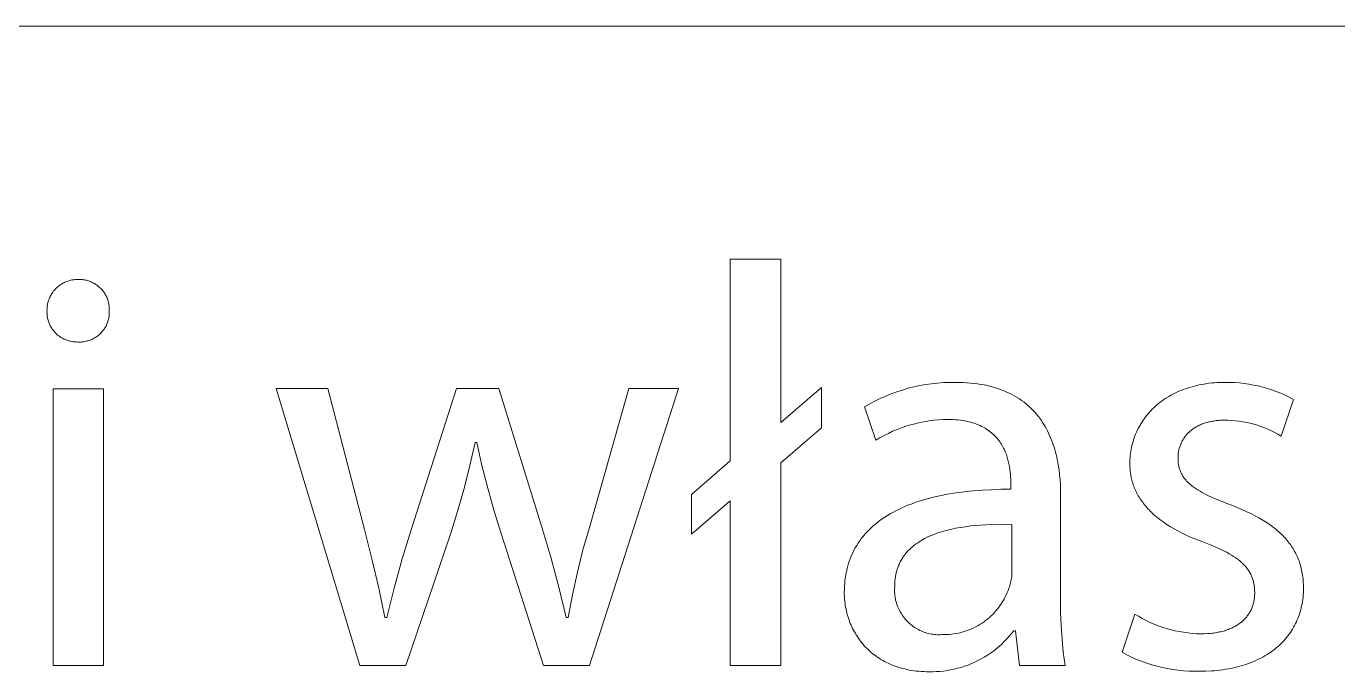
# Model space of a CAD drawing. Header units: millimetres. Extents: x -1421 to 3505, y -683 to 2759.
# Drawn here: x 2670.8 to 2783.9, y -600.8 to -545.1 of the extents above; entities that cross this region are included whole.
import ezdxf

# ---------------------------------------------------------------- set-up
doc = ezdxf.new("R2010")
doc.units = ezdxf.units.MM
doc.header["$MEASUREMENT"] = 0
doc.layers.add('Domyślny', color=7, linetype='Continuous', true_color=0x000000)

msp = doc.modelspace()

# ---------------------------------------------------------------- linework, layer by layer
at = {"layer": 'Domyślny', "color": 18, "lineweight": 15, "true_color": 0x000000}
for p, q in [((1643.61, -545.12), (3500.45, -545.12)), ((2731.52, -582.59), (2731.52, -565.22)), ((2731.52, -565.22), (2735.88, -565.22)), ((2735.88, -565.22), (2735.88, -579.3)), ((2673.7, -567.47), (2673.78, -567.42)), ((2673.78, -567.42), (2673.85, -567.37)), ((2673.85, -567.37), (2673.93, -567.32)), ((2673.93, -567.32), (2674.01, -567.28)), ((2674.01, -567.28), (2674.09, -567.24)), ((2674.09, -567.24), (2674.17, -567.2)), ((2674.17, -567.2), (2674.26, -567.16)), ((2674.26, -567.16), (2674.34, -567.13)), ((2674.34, -567.13), (2674.43, -567.1)), ((2674.43, -567.1), (2674.52, -567.07)), ((2674.52, -567.07), (2674.6, -567.04)), ((2674.6, -567.04), (2674.69, -567.02)), ((2674.69, -567.02), (2674.78, -567)), ((2674.78, -567), (2674.87, -566.99)), ((2674.87, -566.99), (2674.96, -566.98)), ((2674.96, -566.98), (2675.05, -566.97)), ((2675.05, -566.97), (2675.14, -566.96)), ((2675.14, -566.96), (2675.24, -566.96)), ((2675.24, -566.96), (2675.33, -566.96)), ((2675.33, -566.96), (2675.42, -566.96)), ((2675.42, -566.96), (2675.51, -566.96)), ((2675.51, -566.96), (2675.59, -566.96)), ((2675.59, -566.96), (2675.68, -566.97)), ((2675.68, -566.97), (2675.77, -566.98)), ((2675.77, -566.98), (2675.86, -567)), ((2675.86, -567), (2675.95, -567.01)), ((2675.95, -567.01), (2676.04, -567.03)), ((2676.04, -567.03), (2676.12, -567.05)), ((2676.12, -567.05), (2676.21, -567.08)), ((2676.21, -567.08), (2676.29, -567.11)), ((2676.29, -567.11), (2676.38, -567.14)), ((2676.38, -567.14), (2676.46, -567.18)), ((2676.46, -567.18), (2676.54, -567.21)), ((2676.54, -567.21), (2676.62, -567.25)), ((2676.62, -567.25), (2676.7, -567.3)), ((2676.7, -567.3), (2676.78, -567.34)), ((2676.78, -567.34), (2676.85, -567.39)), ((2676.85, -567.39), (2676.93, -567.44)), ((2676.93, -567.44), (2677, -567.49)), ((2672.82, -568.61), (2672.86, -568.53)), ((2672.86, -568.53), (2672.9, -568.45)), ((2672.9, -568.45), (2672.94, -568.36)), ((2672.94, -568.36), (2672.98, -568.28)), ((2672.98, -568.28), (2673.03, -568.21)), ((2673.03, -568.21), (2673.08, -568.13)), ((2673.08, -568.13), (2673.13, -568.05)), ((2673.13, -568.05), (2673.18, -567.98)), ((2673.18, -567.98), (2673.24, -567.91)), ((2673.24, -567.91), (2673.3, -567.84)), ((2673.3, -567.84), (2673.36, -567.77)), ((2673.36, -567.77), (2673.43, -567.71)), ((2673.43, -567.71), (2673.49, -567.65)), ((2673.49, -567.65), (2673.56, -567.59)), ((2673.56, -567.59), (2673.63, -567.53)), ((2673.63, -567.53), (2673.7, -567.47)), ((2677, -567.49), (2677.07, -567.55)), ((2677.07, -567.55), (2677.14, -567.61)), ((2677.14, -567.61), (2677.2, -567.67)), ((2677.2, -567.67), (2677.27, -567.73)), ((2677.27, -567.73), (2677.33, -567.8)), ((2677.33, -567.8), (2677.39, -567.86)), ((2677.39, -567.86), (2677.44, -567.93)), ((2677.44, -567.93), (2677.5, -568)), ((2677.5, -568), (2677.55, -568.08)), ((2677.55, -568.08), (2677.6, -568.15)), ((2677.6, -568.15), (2677.65, -568.23)), ((2677.65, -568.23), (2677.69, -568.3)), ((2677.69, -568.3), (2677.73, -568.38)), ((2677.73, -568.38), (2677.77, -568.46)), ((2677.77, -568.46), (2677.81, -568.55)), ((2677.81, -568.55), (2677.84, -568.63)), ((2672.63, -569.59), (2672.64, -569.5)), ((2672.64, -569.68), (2672.63, -569.59)), ((2672.63, -569.77), (2672.64, -569.68)), ((2672.64, -569.41), (2672.65, -569.32)), ((2672.64, -569.5), (2672.64, -569.41)), ((2672.65, -569.32), (2672.66, -569.23)), ((2672.66, -569.23), (2672.67, -569.14)), ((2672.67, -569.14), (2672.69, -569.05)), ((2672.69, -569.05), (2672.71, -568.96)), ((2672.71, -568.96), (2672.73, -568.87)), ((2672.73, -568.87), (2672.76, -568.78)), ((2672.76, -568.78), (2672.79, -568.7)), ((2672.79, -568.7), (2672.82, -568.61)), ((2677.84, -568.63), (2677.87, -568.71)), ((2677.87, -568.71), (2677.9, -568.8)), ((2677.9, -568.8), (2677.92, -568.89)), ((2677.92, -568.89), (2677.94, -568.97)), ((2677.94, -568.97), (2677.96, -569.06)), ((2677.96, -569.06), (2677.97, -569.15)), ((2677.97, -569.15), (2677.99, -569.24)), ((2677.99, -569.24), (2678, -569.33)), ((2678, -569.33), (2678, -569.42)), ((2678, -569.42), (2678, -569.5)), ((2678, -569.5), (2678, -569.59)), ((2678, -569.59), (2678, -569.68)), ((2678, -569.68), (2678, -569.77)), ((2672.64, -569.86), (2672.63, -569.77)), ((2672.64, -569.95), (2672.64, -569.86)), ((2672.65, -570.04), (2672.64, -569.95)), ((2672.66, -570.12), (2672.65, -570.04)), ((2672.67, -570.21), (2672.66, -570.12)), ((2672.69, -570.3), (2672.67, -570.21)), ((2672.71, -570.38), (2672.69, -570.3)), ((2672.73, -570.47), (2672.71, -570.38)), ((2672.75, -570.55), (2672.73, -570.47)), ((2672.78, -570.64), (2672.75, -570.55)), ((2672.81, -570.72), (2672.78, -570.64)), ((2672.85, -570.8), (2672.81, -570.72)), ((2672.88, -570.88), (2672.85, -570.8)), ((2677.79, -570.81), (2677.75, -570.89)), ((2677.82, -570.72), (2677.79, -570.81)), ((2677.86, -570.64), (2677.82, -570.72)), ((2677.88, -570.56), (2677.86, -570.64)), ((2677.91, -570.47), (2677.88, -570.56)), ((2677.93, -570.39), (2677.91, -570.47)), ((2677.95, -570.3), (2677.93, -570.39)), ((2677.97, -570.21), (2677.95, -570.3)), ((2677.98, -570.13), (2677.97, -570.21)), ((2677.99, -570.04), (2677.98, -570.13)), ((2678, -569.95), (2677.99, -570.04)), ((2678, -569.77), (2678, -569.86)), ((2678, -569.86), (2678, -569.95)), ((2672.92, -570.96), (2672.88, -570.88)), ((2672.97, -571.04), (2672.92, -570.96)), ((2673.01, -571.12), (2672.97, -571.04)), ((2673.06, -571.19), (2673.01, -571.12)), ((2673.11, -571.26), (2673.06, -571.19)), ((2673.16, -571.33), (2673.11, -571.26)), ((2673.22, -571.4), (2673.16, -571.33)), ((2673.27, -571.47), (2673.22, -571.4)), ((2673.33, -571.54), (2673.27, -571.47)), ((2673.39, -571.6), (2673.33, -571.54)), ((2673.46, -571.66), (2673.39, -571.6)), ((2673.52, -571.72), (2673.46, -571.66)), ((2673.59, -571.78), (2673.52, -571.72)), ((2673.66, -571.83), (2673.59, -571.78)), ((2673.73, -571.88), (2673.66, -571.83)), ((2673.81, -571.93), (2673.73, -571.88)), ((2673.88, -571.98), (2673.81, -571.93)), ((2673.96, -572.02), (2673.88, -571.98)), ((2676.76, -571.99), (2676.68, -572.03)), ((2676.83, -571.94), (2676.76, -571.99)), ((2676.91, -571.89), (2676.83, -571.94)), ((2676.98, -571.84), (2676.91, -571.89)), ((2677.05, -571.78), (2676.98, -571.84)), ((2677.11, -571.73), (2677.05, -571.78)), ((2677.18, -571.67), (2677.11, -571.73)), ((2677.24, -571.61), (2677.18, -571.67)), ((2677.31, -571.54), (2677.24, -571.61)), ((2677.37, -571.48), (2677.31, -571.54)), ((2677.42, -571.41), (2677.37, -571.48)), ((2677.48, -571.34), (2677.42, -571.41)), ((2677.53, -571.27), (2677.48, -571.34)), ((2677.58, -571.2), (2677.53, -571.27)), ((2677.63, -571.12), (2677.58, -571.2)), ((2677.67, -571.04), (2677.63, -571.12)), ((2677.72, -570.97), (2677.67, -571.04)), ((2677.75, -570.89), (2677.72, -570.97)), ((2674.04, -572.06), (2673.96, -572.02)), ((2674.11, -572.1), (2674.04, -572.06)), ((2674.2, -572.14), (2674.11, -572.1)), ((2674.28, -572.17), (2674.2, -572.14)), ((2674.36, -572.2), (2674.28, -572.17)), ((2674.44, -572.23), (2674.36, -572.2)), ((2674.53, -572.25), (2674.44, -572.23)), ((2674.61, -572.27), (2674.53, -572.25)), ((2674.7, -572.29), (2674.61, -572.27)), ((2674.79, -572.31), (2674.7, -572.29)), ((2674.88, -572.32), (2674.79, -572.31)), ((2674.96, -572.33), (2674.88, -572.32)), ((2675.05, -572.34), (2674.96, -572.33)), ((2675.14, -572.34), (2675.05, -572.34)), ((2675.23, -572.34), (2675.14, -572.34)), ((2675.32, -572.35), (2675.23, -572.34)), ((2675.41, -572.35), (2675.32, -572.35)), ((2675.49, -572.35), (2675.41, -572.35)), ((2675.58, -572.35), (2675.49, -572.35)), ((2675.67, -572.34), (2675.58, -572.35)), ((2675.76, -572.33), (2675.67, -572.34)), ((2675.85, -572.32), (2675.76, -572.33)), ((2675.93, -572.3), (2675.85, -572.32)), ((2676.02, -572.28), (2675.93, -572.3)), ((2676.11, -572.26), (2676.02, -572.28)), ((2676.19, -572.24), (2676.11, -572.26)), ((2676.28, -572.21), (2676.19, -572.24)), ((2676.36, -572.18), (2676.28, -572.21)), ((2676.44, -572.15), (2676.36, -572.18)), ((2676.52, -572.11), (2676.44, -572.15)), ((2676.6, -572.07), (2676.52, -572.11)), ((2676.68, -572.03), (2676.6, -572.07)), ((2673.16, -576.38), (2677.51, -576.38)), ((2673.16, -600.24), (2673.16, -576.38)), ((2677.51, -576.38), (2677.51, -600.24)), ((2699.61, -600.24), (2692.39, -576.37)), ((2692.39, -576.37), (2696.84, -576.37)), ((2696.84, -576.37), (2699.99, -588.51)), ((2704.02, -588.55), (2707.94, -576.37)), ((2707.94, -576.37), (2711.59, -576.37)), ((2711.59, -576.37), (2715.28, -588.32)), ((2719.38, -588.35), (2722.77, -576.37)), ((2727.07, -576.37), (2719.38, -600.24)), ((2722.77, -576.37), (2727.07, -576.37)), ((2735.88, -579.3), (2739.38, -576.28)), ((2739.38, -576.28), (2739.38, -579.74)), ((2745.88, -576.64), (2746.37, -576.49)), ((2746.37, -576.49), (2746.86, -576.34)), ((2746.86, -576.34), (2747.36, -576.22)), ((2747.36, -576.22), (2747.86, -576.11)), ((2747.86, -576.11), (2748.37, -576.02)), ((2748.37, -576.02), (2748.88, -575.95)), ((2748.88, -575.95), (2749.39, -575.89)), ((2749.39, -575.89), (2749.9, -575.85)), ((2749.9, -575.85), (2750.42, -575.83)), ((2750.42, -575.83), (2750.93, -575.83)), ((2750.93, -575.83), (2751.27, -575.83)), ((2751.27, -575.83), (2751.6, -575.85)), ((2751.6, -575.85), (2751.92, -575.86)), ((2751.92, -575.86), (2752.23, -575.89)), ((2752.23, -575.89), (2752.54, -575.92)), ((2752.54, -575.92), (2752.84, -575.96)), ((2752.84, -575.96), (2753.13, -576)), ((2753.13, -576), (2753.41, -576.05)), ((2753.41, -576.05), (2753.69, -576.11)), ((2753.69, -576.11), (2753.96, -576.18)), ((2753.96, -576.18), (2754.22, -576.25)), ((2754.22, -576.25), (2754.47, -576.32)), ((2754.47, -576.32), (2754.72, -576.41)), ((2754.72, -576.41), (2754.96, -576.49)), ((2754.96, -576.49), (2755.19, -576.59)), ((2770.37, -576.53), (2770.56, -576.45)), ((2770.56, -576.45), (2770.75, -576.38)), ((2770.75, -576.38), (2770.94, -576.32)), ((2770.94, -576.32), (2771.13, -576.26)), ((2771.13, -576.26), (2771.33, -576.2)), ((2771.33, -576.2), (2771.53, -576.15)), ((2771.53, -576.15), (2771.74, -576.1)), ((2771.74, -576.1), (2771.95, -576.05)), ((2771.95, -576.05), (2772.16, -576.01)), ((2772.16, -576.01), (2772.37, -575.97)), ((2772.37, -575.97), (2772.59, -575.94)), ((2772.59, -575.94), (2772.81, -575.91)), ((2772.81, -575.91), (2773.03, -575.88)), ((2773.03, -575.88), (2773.26, -575.86)), ((2773.26, -575.86), (2773.49, -575.85)), ((2773.49, -575.85), (2773.72, -575.84)), ((2773.72, -575.84), (2773.96, -575.83)), ((2773.96, -575.83), (2774.2, -575.83)), ((2774.2, -575.83), (2774.61, -575.83)), ((2774.61, -575.83), (2775.02, -575.85)), ((2775.02, -575.85), (2775.42, -575.88)), ((2775.42, -575.88), (2775.83, -575.93)), ((2775.83, -575.93), (2776.23, -575.98)), ((2776.23, -575.98), (2776.63, -576.06)), ((2776.63, -576.06), (2777.03, -576.14)), ((2777.03, -576.14), (2777.43, -576.24)), ((2777.43, -576.24), (2777.82, -576.36)), ((2777.82, -576.36), (2778.21, -576.48)), ((2778.21, -576.48), (2778.59, -576.62)), ((2743.54, -577.69), (2743.99, -577.45)), ((2743.99, -577.45), (2744.45, -577.22)), ((2744.45, -577.22), (2744.92, -577.01)), ((2744.92, -577.01), (2745.4, -576.82)), ((2745.4, -576.82), (2745.88, -576.64)), ((2755.19, -576.59), (2755.42, -576.69)), ((2755.42, -576.69), (2755.64, -576.79)), ((2755.64, -576.79), (2755.85, -576.9)), ((2755.85, -576.9), (2756.06, -577.01)), ((2756.06, -577.01), (2756.26, -577.13)), ((2756.26, -577.13), (2756.46, -577.26)), ((2756.46, -577.26), (2756.64, -577.39)), ((2756.64, -577.39), (2756.83, -577.52)), ((2756.83, -577.52), (2757, -577.66)), ((2768.43, -577.66), (2768.57, -577.55)), ((2768.57, -577.55), (2768.72, -577.44)), ((2768.72, -577.44), (2768.87, -577.34)), ((2768.87, -577.34), (2769.02, -577.23)), ((2769.02, -577.23), (2769.18, -577.13)), ((2769.18, -577.13), (2769.34, -577.04)), ((2769.34, -577.04), (2769.5, -576.94)), ((2769.5, -576.94), (2769.67, -576.85)), ((2769.67, -576.85), (2769.84, -576.77)), ((2769.84, -576.77), (2770.02, -576.68)), ((2770.02, -576.68), (2770.19, -576.6)), ((2770.19, -576.6), (2770.37, -576.53)), ((2778.59, -576.62), (2778.97, -576.77)), ((2778.97, -576.77), (2779.34, -576.94)), ((2780.07, -577.3), (2779.01, -580.47)), ((2779.34, -576.94), (2779.71, -577.11)), ((2779.71, -577.11), (2780.07, -577.3)), ((2743.09, -577.95), (2743.54, -577.69)), ((2744.07, -580.82), (2743.09, -577.95)), ((2757, -577.66), (2757.17, -577.81)), ((2757.17, -577.81), (2757.33, -577.95)), ((2757.33, -577.95), (2757.49, -578.1)), ((2757.49, -578.1), (2757.64, -578.26)), ((2757.64, -578.26), (2757.79, -578.42)), ((2757.79, -578.42), (2757.93, -578.58)), ((2757.93, -578.58), (2758.07, -578.75)), ((2758.07, -578.75), (2758.2, -578.92)), ((2767.32, -578.8), (2767.43, -578.66)), ((2767.43, -578.66), (2767.54, -578.53)), ((2767.54, -578.53), (2767.66, -578.4)), ((2767.66, -578.4), (2767.78, -578.27)), ((2767.78, -578.27), (2767.9, -578.14)), ((2767.9, -578.14), (2768.03, -578.02)), ((2768.03, -578.02), (2768.16, -577.9)), ((2768.16, -577.9), (2768.29, -577.78)), ((2768.29, -577.78), (2768.43, -577.66)), ((2739.38, -579.74), (2735.88, -582.76)), ((2745.9, -579.89), (2745.52, -580.05)), ((2746.28, -579.75), (2745.9, -579.89)), ((2746.67, -579.61), (2746.28, -579.75)), ((2747.06, -579.49), (2746.67, -579.61)), ((2747.45, -579.39), (2747.06, -579.49)), ((2747.85, -579.29), (2747.45, -579.39)), ((2748.25, -579.22), (2747.85, -579.29)), ((2748.66, -579.15), (2748.25, -579.22)), ((2749.07, -579.1), (2748.66, -579.15)), ((2749.47, -579.06), (2749.07, -579.1)), ((2749.88, -579.04), (2749.47, -579.06)), ((2750.29, -579.03), (2749.88, -579.04)), ((2750.52, -579.03), (2750.29, -579.03)), ((2750.74, -579.04), (2750.52, -579.03)), ((2750.95, -579.05), (2750.74, -579.04)), ((2751.15, -579.07), (2750.95, -579.05)), ((2751.36, -579.09), (2751.15, -579.07)), ((2751.55, -579.12), (2751.36, -579.09)), ((2751.74, -579.15), (2751.55, -579.12)), ((2751.92, -579.19), (2751.74, -579.15)), ((2752.1, -579.23), (2751.92, -579.19)), ((2752.27, -579.27), (2752.1, -579.23)), ((2752.44, -579.32), (2752.27, -579.27)), ((2752.6, -579.37), (2752.44, -579.32)), ((2752.76, -579.43), (2752.6, -579.37)), ((2752.91, -579.49), (2752.76, -579.43)), ((2753.05, -579.55), (2752.91, -579.49)), ((2753.19, -579.62), (2753.05, -579.55)), ((2753.33, -579.69), (2753.19, -579.62)), ((2753.46, -579.76), (2753.33, -579.69)), ((2753.58, -579.84), (2753.46, -579.76)), ((2753.71, -579.92), (2753.58, -579.84)), ((2758.2, -578.92), (2758.32, -579.1)), ((2758.32, -579.1), (2758.44, -579.28)), ((2758.44, -579.28), (2758.56, -579.46)), ((2758.56, -579.46), (2758.66, -579.64)), ((2758.66, -579.64), (2758.77, -579.83)), ((2758.77, -579.83), (2758.87, -580.02)), ((2766.6, -579.97), (2766.68, -579.82)), ((2766.68, -579.82), (2766.76, -579.67)), ((2766.76, -579.67), (2766.84, -579.52)), ((2766.84, -579.52), (2766.93, -579.37)), ((2766.93, -579.37), (2767.02, -579.22)), ((2767.02, -579.22), (2767.12, -579.08)), ((2767.12, -579.08), (2767.22, -578.94)), ((2767.22, -578.94), (2767.32, -578.8)), ((2771.34, -579.89), (2771.27, -579.94)), ((2771.41, -579.84), (2771.34, -579.89)), ((2771.48, -579.79), (2771.41, -579.84)), ((2771.56, -579.74), (2771.48, -579.79)), ((2771.63, -579.7), (2771.56, -579.74)), ((2771.71, -579.65), (2771.63, -579.7)), ((2771.79, -579.61), (2771.71, -579.65)), ((2771.87, -579.57), (2771.79, -579.61)), ((2771.95, -579.53), (2771.87, -579.57)), ((2772.04, -579.49), (2771.95, -579.53)), ((2772.12, -579.45), (2772.04, -579.49)), ((2772.21, -579.41), (2772.12, -579.45)), ((2772.3, -579.38), (2772.21, -579.41)), ((2772.39, -579.35), (2772.3, -579.38)), ((2772.49, -579.32), (2772.39, -579.35)), ((2772.58, -579.29), (2772.49, -579.32)), ((2772.68, -579.26), (2772.58, -579.29)), ((2772.78, -579.24), (2772.68, -579.26)), ((2772.88, -579.22), (2772.78, -579.24)), ((2772.98, -579.19), (2772.88, -579.22)), ((2773.09, -579.17), (2772.98, -579.19)), ((2773.19, -579.16), (2773.09, -579.17)), ((2773.3, -579.14), (2773.19, -579.16)), ((2773.41, -579.13), (2773.3, -579.14)), ((2773.52, -579.12), (2773.41, -579.13)), ((2773.63, -579.11), (2773.52, -579.12)), ((2773.75, -579.1), (2773.63, -579.11)), ((2773.86, -579.09), (2773.75, -579.1)), ((2773.98, -579.09), (2773.86, -579.09)), ((2774.1, -579.09), (2773.98, -579.09)), ((2774.42, -579.1), (2774.1, -579.09)), ((2774.75, -579.11), (2774.42, -579.1)), ((2775.07, -579.14), (2774.75, -579.11)), ((2775.39, -579.18), (2775.07, -579.14)), ((2775.71, -579.22), (2775.39, -579.18)), ((2776.02, -579.28), (2775.71, -579.22)), ((2776.34, -579.36), (2776.02, -579.28)), ((2776.65, -579.44), (2776.34, -579.36)), ((2776.96, -579.53), (2776.65, -579.44)), ((2777.26, -579.63), (2776.96, -579.53)), ((2777.57, -579.75), (2777.26, -579.63)), ((2777.86, -579.87), (2777.57, -579.75)), ((2778.16, -580.01), (2777.86, -579.87)), ((2709.55, -581.02), (2709.09, -583.01)), ((2709.67, -581.02), (2709.55, -581.02)), ((2710.12, -583), (2709.67, -581.02)), ((2744.43, -580.61), (2744.07, -580.82)), ((2744.78, -580.41), (2744.43, -580.61)), ((2745.15, -580.23), (2744.78, -580.41)), ((2745.52, -580.05), (2745.15, -580.23)), ((2753.82, -580), (2753.71, -579.92)), ((2753.93, -580.08), (2753.82, -580)), ((2754.04, -580.17), (2753.93, -580.08)), ((2754.14, -580.26), (2754.04, -580.17)), ((2754.24, -580.35), (2754.14, -580.26)), ((2754.34, -580.45), (2754.24, -580.35)), ((2754.43, -580.54), (2754.34, -580.45)), ((2754.52, -580.64), (2754.43, -580.54)), ((2754.6, -580.74), (2754.52, -580.64)), ((2754.68, -580.85), (2754.6, -580.74)), ((2754.75, -580.95), (2754.68, -580.85)), ((2754.82, -581.06), (2754.75, -580.95)), ((2758.87, -580.02), (2758.96, -580.21)), ((2758.96, -580.21), (2759.05, -580.41)), ((2759.05, -580.41), (2759.14, -580.61)), ((2759.14, -580.61), (2759.22, -580.81)), ((2759.22, -580.81), (2759.29, -581.01)), ((2759.29, -581.01), (2759.36, -581.22)), ((2766.19, -581.11), (2766.24, -580.94)), ((2766.24, -580.94), (2766.29, -580.77)), ((2766.29, -580.77), (2766.34, -580.61)), ((2766.34, -580.61), (2766.4, -580.45)), ((2766.4, -580.45), (2766.46, -580.29)), ((2766.46, -580.29), (2766.53, -580.13)), ((2766.53, -580.13), (2766.6, -579.97)), ((2770.41, -581.01), (2770.38, -581.08)), ((2770.45, -580.94), (2770.41, -581.01)), ((2770.48, -580.87), (2770.45, -580.94)), ((2770.52, -580.8), (2770.48, -580.87)), ((2770.56, -580.73), (2770.52, -580.8)), ((2770.61, -580.66), (2770.56, -580.73)), ((2770.65, -580.6), (2770.61, -580.66)), ((2770.7, -580.53), (2770.65, -580.6)), ((2770.75, -580.47), (2770.7, -580.53)), ((2770.8, -580.4), (2770.75, -580.47)), ((2770.85, -580.34), (2770.8, -580.4)), ((2770.91, -580.28), (2770.85, -580.34)), ((2770.96, -580.22), (2770.91, -580.28)), ((2771.02, -580.16), (2770.96, -580.22)), ((2771.08, -580.11), (2771.02, -580.16)), ((2771.14, -580.05), (2771.08, -580.11)), ((2771.21, -580), (2771.14, -580.05)), ((2771.27, -579.94), (2771.21, -580)), ((2778.45, -580.15), (2778.16, -580.01)), ((2778.73, -580.3), (2778.45, -580.15)), ((2779.01, -580.47), (2778.73, -580.3)), ((2754.89, -581.16), (2754.82, -581.06)), ((2754.96, -581.27), (2754.89, -581.16)), ((2755.02, -581.38), (2754.96, -581.27)), ((2755.08, -581.49), (2755.02, -581.38)), ((2755.13, -581.6), (2755.08, -581.49)), ((2755.18, -581.72), (2755.13, -581.6)), ((2755.23, -581.83), (2755.18, -581.72)), ((2755.28, -581.94), (2755.23, -581.83)), ((2755.32, -582.06), (2755.28, -581.94)), ((2755.36, -582.17), (2755.32, -582.06)), ((2759.36, -581.22), (2759.43, -581.43)), ((2759.43, -581.43), (2759.5, -581.63)), ((2759.5, -581.63), (2759.55, -581.85)), ((2759.55, -581.85), (2759.61, -582.06)), ((2759.61, -582.06), (2759.66, -582.27)), ((2765.99, -582.31), (2766, -582.14)), ((2766, -582.14), (2766.02, -581.96)), ((2766.02, -581.96), (2766.05, -581.79)), ((2766.05, -581.79), (2766.08, -581.61)), ((2766.08, -581.61), (2766.11, -581.44)), ((2766.11, -581.44), (2766.15, -581.27)), ((2766.15, -581.27), (2766.19, -581.11)), ((2770.13, -582.09), (2770.12, -582.17)), ((2770.14, -581.93), (2770.13, -582.01)), ((2770.13, -582.01), (2770.13, -582.09)), ((2770.15, -581.85), (2770.14, -581.93)), ((2770.17, -581.77), (2770.15, -581.85)), ((2770.18, -581.69), (2770.17, -581.77)), ((2770.2, -581.61), (2770.18, -581.69)), ((2770.22, -581.53), (2770.2, -581.61)), ((2770.24, -581.46), (2770.22, -581.53)), ((2770.26, -581.38), (2770.24, -581.46)), ((2770.29, -581.31), (2770.26, -581.38)), ((2770.32, -581.23), (2770.29, -581.31)), ((2770.35, -581.16), (2770.32, -581.23)), ((2770.38, -581.08), (2770.35, -581.16)), ((2709.09, -583.01), (2708.58, -584.99)), ((2710.62, -584.96), (2710.12, -583)), ((2728.17, -585.51), (2731.52, -582.59)), ((2735.88, -582.76), (2735.88, -600.24)), ((2755.4, -582.29), (2755.36, -582.17)), ((2755.43, -582.4), (2755.4, -582.29)), ((2755.46, -582.52), (2755.43, -582.4)), ((2755.49, -582.63), (2755.46, -582.52)), ((2755.52, -582.75), (2755.49, -582.63)), ((2755.54, -582.86), (2755.52, -582.75)), ((2755.59, -583.09), (2755.54, -582.86)), ((2755.62, -583.32), (2755.59, -583.09)), ((2759.66, -582.27), (2759.71, -582.49)), ((2759.71, -582.49), (2759.75, -582.71)), ((2759.75, -582.71), (2759.79, -582.93)), ((2759.79, -582.93), (2759.86, -583.37)), ((2765.97, -582.49), (2765.99, -582.31)), ((2765.97, -582.67), (2765.97, -582.49)), ((2765.97, -582.85), (2765.97, -582.67)), ((2765.97, -582.98), (2765.97, -582.85)), ((2765.97, -583.11), (2765.97, -582.98)), ((2765.98, -583.24), (2765.97, -583.11)), ((2765.99, -583.38), (2765.98, -583.24)), ((2770.12, -582.17), (2770.12, -582.26)), ((2770.12, -582.26), (2770.12, -582.34)), ((2770.12, -582.34), (2770.12, -582.43)), ((2770.12, -582.43), (2770.12, -582.52)), ((2770.12, -582.52), (2770.13, -582.61)), ((2770.13, -582.61), (2770.13, -582.7)), ((2770.13, -582.7), (2770.14, -582.78)), ((2770.14, -582.78), (2770.15, -582.87)), ((2770.15, -582.87), (2770.17, -582.95)), ((2770.17, -582.95), (2770.18, -583.03)), ((2770.18, -583.03), (2770.2, -583.11)), ((2770.2, -583.11), (2770.22, -583.19)), ((2770.22, -583.19), (2770.24, -583.27)), ((2770.24, -583.27), (2770.27, -583.35)), ((2755.65, -583.54), (2755.62, -583.32)), ((2755.67, -583.76), (2755.65, -583.54)), ((2755.69, -583.97), (2755.67, -583.76)), ((2755.7, -584.17), (2755.69, -583.97)), ((2755.7, -584.37), (2755.7, -584.17)), ((2755.7, -584.56), (2755.7, -584.37)), ((2759.86, -583.37), (2759.91, -583.81)), ((2759.91, -583.81), (2759.95, -584.26)), ((2759.95, -584.26), (2759.98, -584.71)), ((2766, -583.51), (2765.99, -583.38)), ((2766.02, -583.64), (2766, -583.51)), ((2766.04, -583.77), (2766.02, -583.64)), ((2766.06, -583.89), (2766.04, -583.77)), ((2766.09, -584.02), (2766.06, -583.89)), ((2766.12, -584.15), (2766.09, -584.02)), ((2766.15, -584.27), (2766.12, -584.15)), ((2766.18, -584.4), (2766.15, -584.27)), ((2766.22, -584.52), (2766.18, -584.4)), ((2770.27, -583.35), (2770.29, -583.42)), ((2770.29, -583.42), (2770.32, -583.5)), ((2770.32, -583.5), (2770.35, -583.57)), ((2770.35, -583.57), (2770.38, -583.64)), ((2770.38, -583.64), (2770.42, -583.71)), ((2770.42, -583.71), (2770.46, -583.78)), ((2770.46, -583.78), (2770.5, -583.85)), ((2770.5, -583.85), (2770.54, -583.92)), ((2770.54, -583.92), (2770.58, -583.99)), ((2770.58, -583.99), (2770.63, -584.05)), ((2770.63, -584.05), (2770.68, -584.12)), ((2770.68, -584.12), (2770.73, -584.18)), ((2770.73, -584.18), (2770.78, -584.24)), ((2770.78, -584.24), (2770.83, -584.31)), ((2770.83, -584.31), (2770.89, -584.37)), ((2770.89, -584.37), (2770.95, -584.43)), ((2708.58, -584.99), (2708.02, -586.96)), ((2711.18, -586.92), (2710.62, -584.96)), ((2728.17, -588.91), (2728.17, -585.51)), ((2749.57, -585.61), (2750.25, -585.47)), ((2750.25, -585.47), (2750.96, -585.36)), ((2750.96, -585.36), (2751.69, -585.26)), ((2751.69, -585.26), (2752.44, -585.18)), ((2752.44, -585.18), (2753.22, -585.12)), ((2753.22, -585.12), (2754.02, -585.08)), ((2754.02, -585.08), (2754.85, -585.05)), ((2754.85, -585.05), (2755.7, -585.05)), ((2755.7, -585.05), (2755.7, -584.56)), ((2759.98, -584.71), (2760, -585.16)), ((2760, -585.16), (2760, -585.61)), ((2766.26, -584.65), (2766.22, -584.52)), ((2766.3, -584.77), (2766.26, -584.65)), ((2766.35, -584.89), (2766.3, -584.77)), ((2766.4, -585.01), (2766.35, -584.89)), ((2766.45, -585.13), (2766.4, -585.01)), ((2766.51, -585.25), (2766.45, -585.13)), ((2766.57, -585.37), (2766.51, -585.25)), ((2766.63, -585.49), (2766.57, -585.37)), ((2766.69, -585.6), (2766.63, -585.49)), ((2770.95, -584.43), (2771.01, -584.49)), ((2771.01, -584.49), (2771.08, -584.55)), ((2771.08, -584.55), (2771.14, -584.61)), ((2771.14, -584.61), (2771.21, -584.67)), ((2771.21, -584.67), (2771.28, -584.72)), ((2771.28, -584.72), (2771.35, -584.78)), ((2771.35, -584.78), (2771.43, -584.84)), ((2771.43, -584.84), (2771.51, -584.89)), ((2771.51, -584.89), (2771.67, -585)), ((2771.67, -585), (2771.84, -585.11)), ((2771.84, -585.11), (2772.02, -585.22)), ((2772.02, -585.22), (2772.21, -585.33)), ((2772.21, -585.33), (2772.41, -585.43)), ((2772.41, -585.43), (2772.62, -585.54)), ((2772.62, -585.54), (2773.07, -585.75)), ((2731.52, -586.05), (2728.17, -588.91)), ((2731.52, -600.24), (2731.52, -586.05)), ((2746.04, -586.78), (2746.3, -586.66)), ((2746.3, -586.66), (2746.56, -586.54)), ((2746.56, -586.54), (2746.83, -586.43)), ((2746.83, -586.43), (2747.11, -586.32)), ((2747.11, -586.32), (2747.4, -586.21)), ((2747.4, -586.21), (2747.69, -586.11)), ((2747.69, -586.11), (2747.99, -586.02)), ((2747.99, -586.02), (2748.29, -585.93)), ((2748.29, -585.93), (2748.6, -585.84)), ((2748.6, -585.84), (2748.92, -585.76)), ((2748.92, -585.76), (2749.57, -585.61)), ((2760, -585.61), (2760, -594.53)), ((2766.76, -585.72), (2766.69, -585.6)), ((2766.83, -585.83), (2766.76, -585.72)), ((2766.91, -585.95), (2766.83, -585.83)), ((2766.99, -586.06), (2766.91, -585.95)), ((2767.07, -586.17), (2766.99, -586.06)), ((2767.15, -586.28), (2767.07, -586.17)), ((2767.24, -586.39), (2767.15, -586.28)), ((2767.33, -586.5), (2767.24, -586.39)), ((2767.42, -586.61), (2767.33, -586.5)), ((2767.52, -586.72), (2767.42, -586.61)), ((2773.07, -585.75), (2773.55, -585.96)), ((2773.55, -585.96), (2774.64, -586.39)), ((2774.64, -586.39), (2775.03, -586.54)), ((2775.03, -586.54), (2775.4, -586.69)), ((2708.02, -586.96), (2707.4, -588.91)), ((2711.78, -588.86), (2711.18, -586.92)), ((2744.21, -587.91), (2744.42, -587.75)), ((2744.42, -587.75), (2744.63, -587.6)), ((2744.63, -587.6), (2744.85, -587.45)), ((2744.85, -587.45), (2745.07, -587.31)), ((2745.07, -587.31), (2745.3, -587.17)), ((2745.3, -587.17), (2745.54, -587.04)), ((2745.54, -587.04), (2745.79, -586.91)), ((2745.79, -586.91), (2746.04, -586.78)), ((2767.62, -586.82), (2767.52, -586.72)), ((2767.72, -586.93), (2767.62, -586.82)), ((2767.82, -587.03), (2767.72, -586.93)), ((2767.93, -587.13), (2767.82, -587.03)), ((2768.04, -587.24), (2767.93, -587.13)), ((2768.16, -587.34), (2768.04, -587.24)), ((2768.28, -587.44), (2768.16, -587.34)), ((2768.4, -587.54), (2768.28, -587.44)), ((2768.65, -587.73), (2768.4, -587.54)), ((2768.91, -587.92), (2768.65, -587.73)), ((2775.4, -586.69), (2775.76, -586.85)), ((2775.76, -586.85), (2776.1, -587.01)), ((2776.1, -587.01), (2776.44, -587.17)), ((2776.44, -587.17), (2776.76, -587.33)), ((2776.76, -587.33), (2777.08, -587.5)), ((2777.08, -587.5), (2777.38, -587.68)), ((2777.38, -587.68), (2777.66, -587.86)), ((2699.99, -588.51), (2700.64, -591.03)), ((2703.26, -591.05), (2704.02, -588.55)), ((2707.4, -588.91), (2703.55, -600.24)), ((2715.44, -600.24), (2711.78, -588.86)), ((2715.28, -588.32), (2716.06, -590.89)), ((2718.83, -590.27), (2719.38, -588.35)), ((2742.97, -589.12), (2743.13, -588.93)), ((2743.13, -588.93), (2743.29, -588.75)), ((2743.29, -588.75), (2743.46, -588.57)), ((2743.46, -588.57), (2743.64, -588.4)), ((2743.64, -588.4), (2743.82, -588.23)), ((2743.82, -588.23), (2744.01, -588.07)), ((2744.01, -588.07), (2744.21, -587.91)), ((2749.16, -588.91), (2748.97, -588.98)), ((2749.34, -588.84), (2749.16, -588.91)), ((2749.53, -588.78), (2749.34, -588.84)), ((2749.72, -588.71), (2749.53, -588.78)), ((2749.92, -588.66), (2749.72, -588.71)), ((2750.12, -588.6), (2749.92, -588.66)), ((2750.52, -588.5), (2750.12, -588.6)), ((2750.94, -588.41), (2750.52, -588.5)), ((2751.36, -588.34), (2750.94, -588.41)), ((2751.79, -588.27), (2751.36, -588.34)), ((2752.22, -588.21), (2751.79, -588.27)), ((2752.66, -588.17), (2752.22, -588.21)), ((2753.11, -588.13), (2752.66, -588.17)), ((2753.56, -588.1), (2753.11, -588.13)), ((2754.01, -588.08), (2753.56, -588.1)), ((2754.91, -588.06), (2754.01, -588.08)), ((2755.8, -588.07), (2754.91, -588.06)), ((2755.8, -592.2), (2755.8, -588.07)), ((2769.19, -588.11), (2768.91, -587.92)), ((2769.48, -588.29), (2769.19, -588.11)), ((2769.78, -588.47), (2769.48, -588.29)), ((2770.1, -588.64), (2769.78, -588.47)), ((2770.43, -588.81), (2770.1, -588.64)), ((2770.77, -588.98), (2770.43, -588.81)), ((2777.66, -587.86), (2777.94, -588.04)), ((2777.94, -588.04), (2778.2, -588.23)), ((2778.2, -588.23), (2778.33, -588.32)), ((2778.33, -588.32), (2778.45, -588.42)), ((2778.45, -588.42), (2778.58, -588.52)), ((2778.58, -588.52), (2778.69, -588.62)), ((2778.69, -588.62), (2778.81, -588.72)), ((2778.81, -588.72), (2778.92, -588.82)), ((2778.92, -588.82), (2779.03, -588.93)), ((2779.03, -588.93), (2779.14, -589.03)), ((2742.3, -590.1), (2742.42, -589.9)), ((2742.42, -589.9), (2742.55, -589.69)), ((2742.55, -589.69), (2742.68, -589.5)), ((2742.68, -589.5), (2742.82, -589.3)), ((2742.82, -589.3), (2742.97, -589.12)), ((2747.15, -590.06), (2747.09, -590.12)), ((2747.22, -590), (2747.15, -590.06)), ((2747.29, -589.94), (2747.22, -590)), ((2747.36, -589.89), (2747.29, -589.94)), ((2747.5, -589.78), (2747.36, -589.89)), ((2747.65, -589.68), (2747.5, -589.78)), ((2747.8, -589.58), (2747.65, -589.68)), ((2747.95, -589.48), (2747.8, -589.58)), ((2748.11, -589.39), (2747.95, -589.48)), ((2748.28, -589.3), (2748.11, -589.39)), ((2748.45, -589.21), (2748.28, -589.3)), ((2748.62, -589.13), (2748.45, -589.21)), ((2748.79, -589.05), (2748.62, -589.13)), ((2748.97, -588.98), (2748.79, -589.05)), ((2771.12, -589.14), (2770.77, -588.98)), ((2771.49, -589.29), (2771.12, -589.14)), ((2771.87, -589.44), (2771.49, -589.29)), ((2772.26, -589.59), (2771.87, -589.44)), ((2772.84, -589.81), (2772.26, -589.59)), ((2773.38, -590.03), (2772.84, -589.81)), ((2773.63, -590.14), (2773.38, -590.03)), ((2779.14, -589.03), (2779.24, -589.14)), ((2779.24, -589.14), (2779.34, -589.24)), ((2779.34, -589.24), (2779.44, -589.35)), ((2779.44, -589.35), (2779.53, -589.46)), ((2779.53, -589.46), (2779.62, -589.58)), ((2779.62, -589.58), (2779.71, -589.69)), ((2779.71, -589.69), (2779.8, -589.8)), ((2779.8, -589.8), (2779.88, -589.92)), ((2779.88, -589.92), (2779.96, -590.04)), ((2779.96, -590.04), (2780.03, -590.16)), ((2700.64, -591.03), (2701.23, -593.56)), ((2702.56, -593.57), (2703.26, -591.05)), ((2716.06, -590.89), (2716.76, -593.49)), ((2718.35, -592.2), (2718.83, -590.27)), ((2741.72, -591.42), (2741.8, -591.19)), ((2741.8, -591.19), (2741.89, -590.96)), ((2741.89, -590.96), (2741.98, -590.74)), ((2741.98, -590.74), (2742.08, -590.52)), ((2742.08, -590.52), (2742.18, -590.31)), ((2742.18, -590.31), (2742.3, -590.1)), ((2746.27, -591.13), (2746.22, -591.21)), ((2746.31, -591.06), (2746.27, -591.13)), ((2746.36, -590.98), (2746.31, -591.06)), ((2746.41, -590.91), (2746.36, -590.98)), ((2746.45, -590.84), (2746.41, -590.91)), ((2746.51, -590.77), (2746.45, -590.84)), ((2746.56, -590.7), (2746.51, -590.77)), ((2746.61, -590.63), (2746.56, -590.7)), ((2746.67, -590.56), (2746.61, -590.63)), ((2746.72, -590.49), (2746.67, -590.56)), ((2746.78, -590.43), (2746.72, -590.49)), ((2746.84, -590.36), (2746.78, -590.43)), ((2746.9, -590.3), (2746.84, -590.36)), ((2746.96, -590.24), (2746.9, -590.3)), ((2747.02, -590.18), (2746.96, -590.24)), ((2747.09, -590.12), (2747.02, -590.18)), ((2773.87, -590.26), (2773.63, -590.14)), ((2774.1, -590.37), (2773.87, -590.26)), ((2774.32, -590.48), (2774.1, -590.37)), ((2774.53, -590.6), (2774.32, -590.48)), ((2774.72, -590.72), (2774.53, -590.6)), ((2774.91, -590.83), (2774.72, -590.72)), ((2775.09, -590.95), (2774.91, -590.83)), ((2775.17, -591.01), (2775.09, -590.95)), ((2775.26, -591.08), (2775.17, -591.01)), ((2775.34, -591.14), (2775.26, -591.08)), ((2775.41, -591.2), (2775.34, -591.14)), ((2775.49, -591.26), (2775.41, -591.2)), ((2780.03, -590.16), (2780.1, -590.28)), ((2780.1, -590.28), (2780.17, -590.4)), ((2780.17, -590.4), (2780.24, -590.53)), ((2780.24, -590.53), (2780.3, -590.66)), ((2780.3, -590.66), (2780.36, -590.78)), ((2780.36, -590.78), (2780.42, -590.91)), ((2780.42, -590.91), (2780.48, -591.05)), ((2780.48, -591.05), (2780.53, -591.18)), ((2780.53, -591.18), (2780.58, -591.31)), ((2717.92, -594.15), (2718.35, -592.2)), ((2741.49, -592.37), (2741.53, -592.13)), ((2741.53, -592.13), (2741.59, -591.89)), ((2741.59, -591.89), (2741.65, -591.65)), ((2741.65, -591.65), (2741.72, -591.42)), ((2745.81, -592.32), (2745.79, -592.42)), ((2745.83, -592.23), (2745.81, -592.32)), ((2745.86, -592.14), (2745.83, -592.23)), ((2745.88, -592.05), (2745.86, -592.14)), ((2745.91, -591.96), (2745.88, -592.05)), ((2745.94, -591.87), (2745.91, -591.96)), ((2745.97, -591.78), (2745.94, -591.87)), ((2746, -591.7), (2745.97, -591.78)), ((2746.03, -591.61), (2746, -591.7)), ((2746.07, -591.53), (2746.03, -591.61)), ((2746.11, -591.45), (2746.07, -591.53)), ((2746.14, -591.37), (2746.11, -591.45)), ((2746.18, -591.29), (2746.14, -591.37)), ((2746.22, -591.21), (2746.18, -591.29)), ((2755.79, -592.46), (2755.8, -592.33)), ((2755.8, -592.33), (2755.8, -592.2)), ((2775.56, -591.33), (2775.49, -591.26)), ((2775.63, -591.39), (2775.56, -591.33)), ((2775.7, -591.45), (2775.63, -591.39)), ((2775.77, -591.52), (2775.7, -591.45)), ((2775.83, -591.59), (2775.77, -591.52)), ((2775.89, -591.65), (2775.83, -591.59)), ((2775.95, -591.72), (2775.89, -591.65)), ((2776.01, -591.79), (2775.95, -591.72)), ((2776.06, -591.86), (2776.01, -591.79)), ((2776.11, -591.93), (2776.06, -591.86)), ((2776.16, -592), (2776.11, -591.93)), ((2776.21, -592.07), (2776.16, -592)), ((2776.25, -592.14), (2776.21, -592.07)), ((2776.3, -592.21), (2776.25, -592.14)), ((2776.34, -592.29), (2776.3, -592.21)), ((2776.38, -592.36), (2776.34, -592.29)), ((2780.58, -591.31), (2780.62, -591.45)), ((2780.62, -591.45), (2780.66, -591.59)), ((2780.66, -591.59), (2780.7, -591.73)), ((2780.7, -591.73), (2780.74, -591.87)), ((2780.74, -591.87), (2780.77, -592.02)), ((2780.77, -592.02), (2780.8, -592.16)), ((2780.8, -592.16), (2780.83, -592.31)), ((2780.83, -592.31), (2780.85, -592.46)), ((2741.36, -593.66), (2741.37, -593.39)), ((2741.37, -593.39), (2741.39, -593.13)), ((2741.39, -593.13), (2741.41, -592.87)), ((2741.41, -592.87), (2741.45, -592.62)), ((2741.45, -592.62), (2741.49, -592.37)), ((2745.7, -593.43), (2745.69, -593.56)), ((2745.71, -593.11), (2745.7, -593.22)), ((2745.7, -593.22), (2745.7, -593.32)), ((2745.7, -593.32), (2745.7, -593.43)), ((2745.72, -592.91), (2745.71, -593.01)), ((2745.71, -593.01), (2745.71, -593.11)), ((2745.73, -592.81), (2745.72, -592.91)), ((2745.75, -592.71), (2745.73, -592.81)), ((2745.76, -592.61), (2745.75, -592.71)), ((2745.78, -592.51), (2745.76, -592.61)), ((2745.79, -592.42), (2745.78, -592.51)), ((2755.54, -593.58), (2755.58, -593.46)), ((2755.58, -593.46), (2755.62, -593.34)), ((2755.62, -593.34), (2755.66, -593.21)), ((2755.66, -593.21), (2755.69, -593.09)), ((2755.69, -593.09), (2755.72, -592.96)), ((2755.72, -592.96), (2755.74, -592.84)), ((2755.74, -592.84), (2755.76, -592.71)), ((2755.76, -592.71), (2755.78, -592.59)), ((2755.78, -592.59), (2755.79, -592.46)), ((2776.41, -592.44), (2776.38, -592.36)), ((2776.45, -592.51), (2776.41, -592.44)), ((2776.48, -592.59), (2776.45, -592.51)), ((2776.51, -592.67), (2776.48, -592.59)), ((2776.54, -592.75), (2776.51, -592.67)), ((2776.57, -592.83), (2776.54, -592.75)), ((2776.59, -592.91), (2776.57, -592.83)), ((2776.61, -593), (2776.59, -592.91)), ((2776.63, -593.08), (2776.61, -593)), ((2776.65, -593.16), (2776.63, -593.08)), ((2776.67, -593.25), (2776.65, -593.16)), ((2776.68, -593.34), (2776.67, -593.25)), ((2776.69, -593.43), (2776.68, -593.34)), ((2776.7, -593.52), (2776.69, -593.43)), ((2780.85, -592.46), (2780.87, -592.62)), ((2780.87, -592.62), (2780.89, -592.77)), ((2780.89, -592.77), (2780.9, -592.93)), ((2780.9, -592.93), (2780.91, -593.09)), ((2780.91, -593.09), (2780.92, -593.25)), ((2780.92, -593.25), (2780.92, -593.41)), ((2780.92, -593.41), (2780.93, -593.57)), ((2701.23, -593.56), (2701.76, -596.11)), ((2701.92, -596.11), (2702.56, -593.57)), ((2716.76, -593.49), (2717.39, -596.11)), ((2717.56, -596.11), (2717.92, -594.15)), ((2741.35, -593.92), (2741.36, -593.66)), ((2741.35, -594.09), (2741.35, -593.92)), ((2741.36, -594.25), (2741.35, -594.09)), ((2741.37, -594.41), (2741.36, -594.25)), ((2741.38, -594.57), (2741.37, -594.41)), ((2741.4, -594.73), (2741.38, -594.57)), ((2745.69, -593.56), (2745.69, -593.7)), ((2745.69, -593.7), (2745.69, -593.83)), ((2745.69, -593.83), (2745.69, -593.96)), ((2745.69, -593.96), (2745.7, -594.09)), ((2745.7, -594.09), (2745.72, -594.22)), ((2745.72, -594.22), (2745.73, -594.35)), ((2745.73, -594.35), (2745.76, -594.48)), ((2745.76, -594.48), (2745.78, -594.61)), ((2755.03, -594.68), (2755.13, -594.51)), ((2755.13, -594.51), (2755.23, -594.33)), ((2755.23, -594.33), (2755.31, -594.14)), ((2755.31, -594.14), (2755.4, -593.96)), ((2755.4, -593.96), (2755.47, -593.77)), ((2755.47, -593.77), (2755.54, -593.58)), ((2760, -594.53), (2760, -595.68)), ((2776.67, -594.61), (2776.69, -594.53)), ((2776.69, -594.53), (2776.7, -594.44)), ((2776.71, -593.61), (2776.7, -593.52)), ((2776.7, -594.44), (2776.71, -594.35)), ((2776.72, -593.7), (2776.71, -593.61)), ((2776.71, -594.35), (2776.72, -594.26)), ((2776.72, -593.79), (2776.72, -593.7)), ((2776.73, -593.89), (2776.72, -593.79)), ((2776.72, -594.17), (2776.73, -594.08)), ((2776.72, -594.26), (2776.72, -594.17)), ((2776.73, -593.98), (2776.73, -593.89)), ((2776.73, -594.08), (2776.73, -593.98)), ((2780.87, -594.54), (2780.84, -594.72)), ((2780.89, -594.35), (2780.87, -594.54)), ((2780.9, -594.16), (2780.89, -594.35)), ((2780.92, -593.96), (2780.9, -594.16)), ((2780.93, -593.57), (2780.92, -593.77)), ((2780.92, -593.77), (2780.92, -593.96)), ((2741.42, -594.89), (2741.4, -594.73)), ((2741.44, -595.05), (2741.42, -594.89)), ((2741.47, -595.21), (2741.44, -595.05)), ((2741.5, -595.37), (2741.47, -595.21)), ((2741.53, -595.53), (2741.5, -595.37)), ((2741.57, -595.69), (2741.53, -595.53)), ((2741.61, -595.84), (2741.57, -595.69)), ((2745.78, -594.61), (2745.82, -594.74)), ((2745.82, -594.74), (2745.85, -594.87)), ((2745.85, -594.87), (2745.89, -594.99)), ((2745.89, -594.99), (2745.94, -595.12)), ((2745.94, -595.12), (2745.99, -595.24)), ((2745.99, -595.24), (2746.04, -595.36)), ((2746.04, -595.36), (2746.1, -595.48)), ((2746.1, -595.48), (2746.16, -595.6)), ((2746.16, -595.6), (2746.23, -595.71)), ((2746.23, -595.71), (2746.3, -595.82)), ((2754.17, -595.81), (2754.31, -595.66)), ((2754.31, -595.66), (2754.44, -595.51)), ((2754.44, -595.51), (2754.57, -595.35)), ((2754.57, -595.35), (2754.69, -595.19)), ((2754.69, -595.19), (2754.81, -595.02)), ((2754.81, -595.02), (2754.92, -594.85)), ((2754.92, -594.85), (2755.03, -594.68)), ((2760, -595.68), (2760.04, -596.82)), ((2776.24, -595.75), (2776.29, -595.67)), ((2776.29, -595.67), (2776.33, -595.6)), ((2776.33, -595.6), (2776.37, -595.52)), ((2776.37, -595.52), (2776.41, -595.44)), ((2776.41, -595.44), (2776.45, -595.37)), ((2776.45, -595.37), (2776.48, -595.29)), ((2776.48, -595.29), (2776.51, -595.21)), ((2776.51, -595.21), (2776.54, -595.12)), ((2776.54, -595.12), (2776.57, -595.04)), ((2776.57, -595.04), (2776.59, -594.96)), ((2776.59, -594.96), (2776.62, -594.87)), ((2776.62, -594.87), (2776.64, -594.79)), ((2776.64, -594.79), (2776.66, -594.7)), ((2776.66, -594.7), (2776.67, -594.61)), ((2780.64, -595.62), (2780.59, -595.8)), ((2780.69, -595.45), (2780.64, -595.62)), ((2780.73, -595.27), (2780.69, -595.45)), ((2780.77, -595.09), (2780.73, -595.27)), ((2780.81, -594.91), (2780.77, -595.09)), ((2780.84, -594.72), (2780.81, -594.91)), ((2701.76, -596.11), (2701.92, -596.11)), ((2717.39, -596.11), (2717.56, -596.11)), ((2741.66, -596), (2741.61, -595.84)), ((2741.71, -596.15), (2741.66, -596)), ((2741.76, -596.3), (2741.71, -596.15)), ((2741.81, -596.46), (2741.76, -596.3)), ((2741.87, -596.61), (2741.81, -596.46)), ((2741.94, -596.75), (2741.87, -596.61)), ((2742, -596.9), (2741.94, -596.75)), ((2746.3, -595.82), (2746.37, -595.93)), ((2746.37, -595.93), (2746.45, -596.04)), ((2746.45, -596.04), (2746.53, -596.15)), ((2746.53, -596.15), (2746.61, -596.25)), ((2746.61, -596.25), (2746.7, -596.35)), ((2746.7, -596.35), (2746.79, -596.44)), ((2746.79, -596.44), (2746.88, -596.53)), ((2746.88, -596.53), (2746.98, -596.62)), ((2746.98, -596.62), (2747.08, -596.71)), ((2747.08, -596.71), (2747.19, -596.79)), ((2747.19, -596.79), (2747.29, -596.87)), ((2752.71, -596.89), (2752.89, -596.8)), ((2752.89, -596.8), (2753.06, -596.69)), ((2753.06, -596.69), (2753.23, -596.58)), ((2753.23, -596.58), (2753.4, -596.47)), ((2753.4, -596.47), (2753.56, -596.34)), ((2753.56, -596.34), (2753.72, -596.22)), ((2753.72, -596.22), (2753.87, -596.09)), ((2753.87, -596.09), (2754.02, -595.95)), ((2754.02, -595.95), (2754.17, -595.81)), ((2760.04, -596.82), (2760.12, -597.96)), ((2765.29, -599.1), (2766.38, -595.81)), ((2766.38, -595.81), (2766.7, -596)), ((2766.7, -596), (2767.03, -596.18)), ((2767.03, -596.18), (2767.36, -596.36)), ((2767.36, -596.36), (2767.7, -596.52)), ((2767.7, -596.52), (2768.05, -596.67)), ((2768.05, -596.67), (2768.4, -596.81)), ((2768.4, -596.81), (2768.76, -596.93)), ((2775.03, -596.87), (2775.12, -596.82)), ((2775.12, -596.82), (2775.2, -596.77)), ((2775.2, -596.77), (2775.29, -596.71)), ((2775.29, -596.71), (2775.37, -596.66)), ((2775.37, -596.66), (2775.44, -596.6)), ((2775.44, -596.6), (2775.52, -596.54)), ((2775.52, -596.54), (2775.59, -596.49)), ((2775.59, -596.49), (2775.66, -596.43)), ((2775.66, -596.43), (2775.73, -596.36)), ((2775.73, -596.36), (2775.8, -596.3)), ((2775.8, -596.3), (2775.86, -596.24)), ((2775.86, -596.24), (2775.92, -596.17)), ((2775.92, -596.17), (2775.98, -596.1)), ((2775.98, -596.1), (2776.04, -596.03)), ((2776.04, -596.03), (2776.09, -595.97)), ((2776.09, -595.97), (2776.14, -595.89)), ((2776.14, -595.89), (2776.19, -595.82)), ((2776.19, -595.82), (2776.24, -595.75)), ((2780.17, -596.79), (2780.08, -596.94)), ((2780.25, -596.63), (2780.17, -596.79)), ((2780.32, -596.47), (2780.25, -596.63)), ((2780.4, -596.3), (2780.32, -596.47)), ((2780.46, -596.14), (2780.4, -596.3)), ((2780.53, -595.97), (2780.46, -596.14)), ((2780.59, -595.8), (2780.53, -595.97)), ((2742.07, -597.05), (2742, -596.9)), ((2742.15, -597.19), (2742.07, -597.05)), ((2742.22, -597.33), (2742.15, -597.19)), ((2742.31, -597.48), (2742.22, -597.33)), ((2742.39, -597.61), (2742.31, -597.48)), ((2742.48, -597.75), (2742.39, -597.61)), ((2742.57, -597.89), (2742.48, -597.75)), ((2742.66, -598.02), (2742.57, -597.89)), ((2747.29, -596.87), (2747.4, -596.95)), ((2747.4, -596.95), (2747.51, -597.02)), ((2747.51, -597.02), (2747.63, -597.08)), ((2747.63, -597.08), (2747.74, -597.15)), ((2747.74, -597.15), (2747.86, -597.21)), ((2747.86, -597.21), (2747.98, -597.26)), ((2747.98, -597.26), (2748.1, -597.31)), ((2748.1, -597.31), (2748.22, -597.36)), ((2748.22, -597.36), (2748.35, -597.4)), ((2748.35, -597.4), (2748.48, -597.44)), ((2748.48, -597.44), (2748.6, -597.48)), ((2748.6, -597.48), (2748.73, -597.51)), ((2748.73, -597.51), (2748.86, -597.53)), ((2748.86, -597.53), (2748.99, -597.55)), ((2748.99, -597.55), (2749.12, -597.57)), ((2749.12, -597.57), (2749.25, -597.58)), ((2749.25, -597.58), (2749.39, -597.59)), ((2749.39, -597.59), (2749.52, -597.59)), ((2749.52, -597.59), (2749.65, -597.59)), ((2749.65, -597.59), (2749.78, -597.58)), ((2749.78, -597.58), (2749.99, -597.58)), ((2749.99, -597.58), (2750.19, -597.58)), ((2750.19, -597.58), (2750.39, -597.57)), ((2750.39, -597.57), (2750.59, -597.55)), ((2750.59, -597.55), (2750.79, -597.52)), ((2750.79, -597.52), (2750.99, -597.49)), ((2750.99, -597.49), (2751.19, -597.45)), ((2751.19, -597.45), (2751.39, -597.4)), ((2751.39, -597.4), (2751.59, -597.35)), ((2751.59, -597.35), (2751.78, -597.29)), ((2751.78, -597.29), (2751.97, -597.22)), ((2751.97, -597.22), (2752.16, -597.15)), ((2752.16, -597.15), (2752.35, -597.07)), ((2752.35, -597.07), (2752.53, -596.99)), ((2752.53, -596.99), (2752.71, -596.89)), ((2755.36, -597.95), (2755.14, -598.18)), ((2755.57, -597.72), (2755.36, -597.95)), ((2755.77, -597.48), (2755.57, -597.72)), ((2755.97, -597.24), (2755.77, -597.48)), ((2756.1, -597.24), (2755.97, -597.24)), ((2756.44, -600.24), (2756.1, -597.24)), ((2760.12, -597.96), (2760.23, -599.1)), ((2768.76, -596.93), (2769.11, -597.05)), ((2769.11, -597.05), (2769.48, -597.15)), ((2769.48, -597.15), (2769.84, -597.24)), ((2769.84, -597.24), (2770.21, -597.31)), ((2770.21, -597.31), (2770.58, -597.38)), ((2770.58, -597.38), (2770.96, -597.43)), ((2770.96, -597.43), (2771.33, -597.47)), ((2771.33, -597.47), (2771.71, -597.5)), ((2771.71, -597.5), (2772.08, -597.51)), ((2772.08, -597.51), (2772.38, -597.51)), ((2772.38, -597.51), (2772.66, -597.49)), ((2772.66, -597.49), (2772.93, -597.47)), ((2772.93, -597.47), (2773.06, -597.46)), ((2773.06, -597.46), (2773.19, -597.44)), ((2773.19, -597.44), (2773.32, -597.42)), ((2773.32, -597.42), (2773.45, -597.4)), ((2773.45, -597.4), (2773.57, -597.38)), ((2773.57, -597.38), (2773.69, -597.35)), ((2773.69, -597.35), (2773.81, -597.33)), ((2773.81, -597.33), (2773.92, -597.3)), ((2773.92, -597.3), (2774.03, -597.27)), ((2774.03, -597.27), (2774.15, -597.24)), ((2774.15, -597.24), (2774.25, -597.2)), ((2774.25, -597.2), (2774.36, -597.17)), ((2774.36, -597.17), (2774.46, -597.13)), ((2774.46, -597.13), (2774.56, -597.09)), ((2774.56, -597.09), (2774.66, -597.05)), ((2774.66, -597.05), (2774.76, -597.01)), ((2774.76, -597.01), (2774.85, -596.96)), ((2774.85, -596.96), (2774.94, -596.91)), ((2774.94, -596.91), (2775.03, -596.87)), ((2779.36, -597.97), (2779.24, -598.1)), ((2779.48, -597.83), (2779.36, -597.97)), ((2779.59, -597.69), (2779.48, -597.83)), ((2779.7, -597.54), (2779.59, -597.69)), ((2779.8, -597.4), (2779.7, -597.54)), ((2779.9, -597.25), (2779.8, -597.4)), ((2779.99, -597.1), (2779.9, -597.25)), ((2780.08, -596.94), (2779.99, -597.1)), ((2742.76, -598.15), (2742.66, -598.02)), ((2742.87, -598.28), (2742.76, -598.15)), ((2742.97, -598.4), (2742.87, -598.28)), ((2743.08, -598.53), (2742.97, -598.4)), ((2743.19, -598.65), (2743.08, -598.53)), ((2743.31, -598.77), (2743.19, -598.65)), ((2743.43, -598.88), (2743.31, -598.77)), ((2743.55, -599), (2743.43, -598.88)), ((2743.68, -599.11), (2743.55, -599)), ((2743.81, -599.22), (2743.68, -599.11)), ((2754.2, -598.99), (2753.95, -599.18)), ((2754.45, -598.8), (2754.2, -598.99)), ((2754.69, -598.6), (2754.45, -598.8)), ((2754.92, -598.39), (2754.69, -598.6)), ((2755.14, -598.18), (2754.92, -598.39)), ((2760.23, -599.1), (2760.38, -600.24)), ((2765.7, -599.32), (2765.29, -599.1)), ((2778.13, -599.08), (2777.97, -599.18)), ((2778.28, -598.96), (2778.13, -599.08)), ((2778.43, -598.85), (2778.28, -598.96)), ((2778.58, -598.73), (2778.43, -598.85)), ((2778.72, -598.61), (2778.58, -598.73)), ((2778.86, -598.49), (2778.72, -598.61)), ((2778.99, -598.36), (2778.86, -598.49)), ((2779.12, -598.23), (2778.99, -598.36)), ((2779.24, -598.1), (2779.12, -598.23)), ((2677.51, -600.24), (2673.16, -600.24)), ((2703.55, -600.24), (2699.61, -600.24)), ((2719.38, -600.24), (2715.44, -600.24)), ((2735.88, -600.24), (2731.52, -600.24)), ((2743.94, -599.32), (2743.81, -599.22)), ((2744.08, -599.42), (2743.94, -599.32)), ((2744.22, -599.52), (2744.08, -599.42)), ((2744.37, -599.62), (2744.22, -599.52)), ((2744.51, -599.71), (2744.37, -599.62)), ((2744.67, -599.8), (2744.51, -599.71)), ((2744.82, -599.89), (2744.67, -599.8)), ((2744.98, -599.97), (2744.82, -599.89)), ((2745.14, -600.05), (2744.98, -599.97)), ((2745.31, -600.12), (2745.14, -600.05)), ((2745.48, -600.2), (2745.31, -600.12)), ((2745.65, -600.26), (2745.48, -600.2)), ((2752.02, -600.2), (2751.72, -600.3)), ((2752.31, -600.08), (2752.02, -600.2)), ((2752.59, -599.95), (2752.31, -600.08)), ((2752.87, -599.82), (2752.59, -599.95)), ((2753.15, -599.67), (2752.87, -599.82)), ((2753.42, -599.52), (2753.15, -599.67)), ((2753.69, -599.35), (2753.42, -599.52)), ((2753.95, -599.18), (2753.69, -599.35)), ((2760.38, -600.24), (2756.44, -600.24)), ((2766.12, -599.52), (2765.7, -599.32)), ((2766.55, -599.71), (2766.12, -599.52)), ((2766.98, -599.88), (2766.55, -599.71)), ((2767.42, -600.04), (2766.98, -599.88)), ((2767.86, -600.18), (2767.42, -600.04)), ((2768.31, -600.3), (2767.86, -600.18)), ((2775.77, -600.21), (2775.56, -600.28)), ((2775.97, -600.15), (2775.77, -600.21)), ((2776.18, -600.08), (2775.97, -600.15)), ((2776.37, -600), (2776.18, -600.08)), ((2776.57, -599.93), (2776.37, -600)), ((2776.76, -599.84), (2776.57, -599.93)), ((2776.94, -599.76), (2776.76, -599.84)), ((2777.12, -599.67), (2776.94, -599.76)), ((2777.3, -599.58), (2777.12, -599.67)), ((2777.47, -599.49), (2777.3, -599.58)), ((2777.64, -599.39), (2777.47, -599.49)), ((2777.81, -599.29), (2777.64, -599.39)), ((2777.97, -599.18), (2777.81, -599.29)), ((2745.82, -600.33), (2745.65, -600.26)), ((2746, -600.39), (2745.82, -600.33)), ((2746.19, -600.44), (2746, -600.39)), ((2746.37, -600.5), (2746.19, -600.44)), ((2746.56, -600.54), (2746.37, -600.5)), ((2746.76, -600.59), (2746.56, -600.54)), ((2746.95, -600.63), (2746.76, -600.59)), ((2747.15, -600.66), (2746.95, -600.63)), ((2747.36, -600.69), (2747.15, -600.66)), ((2747.56, -600.72), (2747.36, -600.69)), ((2747.77, -600.74), (2747.56, -600.72)), ((2747.99, -600.76), (2747.77, -600.74)), ((2748.21, -600.77), (2747.99, -600.76)), ((2748.43, -600.78), (2748.21, -600.77)), ((2748.65, -600.78), (2748.43, -600.78)), ((2748.96, -600.78), (2748.65, -600.78)), ((2749.28, -600.77), (2748.96, -600.78)), ((2749.59, -600.75), (2749.28, -600.77)), ((2749.9, -600.72), (2749.59, -600.75)), ((2750.21, -600.67), (2749.9, -600.72)), ((2750.52, -600.62), (2750.21, -600.67)), ((2750.82, -600.56), (2750.52, -600.62)), ((2751.12, -600.48), (2750.82, -600.56)), ((2751.43, -600.4), (2751.12, -600.48)), ((2751.72, -600.3), (2751.43, -600.4)), ((2768.76, -600.41), (2768.31, -600.3)), ((2769.21, -600.51), (2768.76, -600.41)), ((2769.67, -600.59), (2769.21, -600.51)), ((2770.13, -600.65), (2769.67, -600.59)), ((2770.59, -600.7), (2770.13, -600.65)), ((2771.06, -600.73), (2770.59, -600.7)), ((2771.52, -600.74), (2771.06, -600.73)), ((2771.99, -600.74), (2771.52, -600.74)), ((2772.51, -600.73), (2771.99, -600.74)), ((2773.02, -600.71), (2772.51, -600.73)), ((2773.27, -600.69), (2773.02, -600.71)), ((2773.51, -600.67), (2773.27, -600.69)), ((2773.76, -600.64), (2773.51, -600.67)), ((2773.99, -600.61), (2773.76, -600.64)), ((2774.23, -600.57), (2773.99, -600.61)), ((2774.46, -600.53), (2774.23, -600.57)), ((2774.69, -600.49), (2774.46, -600.53)), ((2774.91, -600.44), (2774.69, -600.49)), ((2775.13, -600.39), (2774.91, -600.44)), ((2775.35, -600.33), (2775.13, -600.39)), ((2775.56, -600.28), (2775.35, -600.33))]:
    msp.add_line(p, q, dxfattribs=at)

doc.saveas('drawing.dxf')
